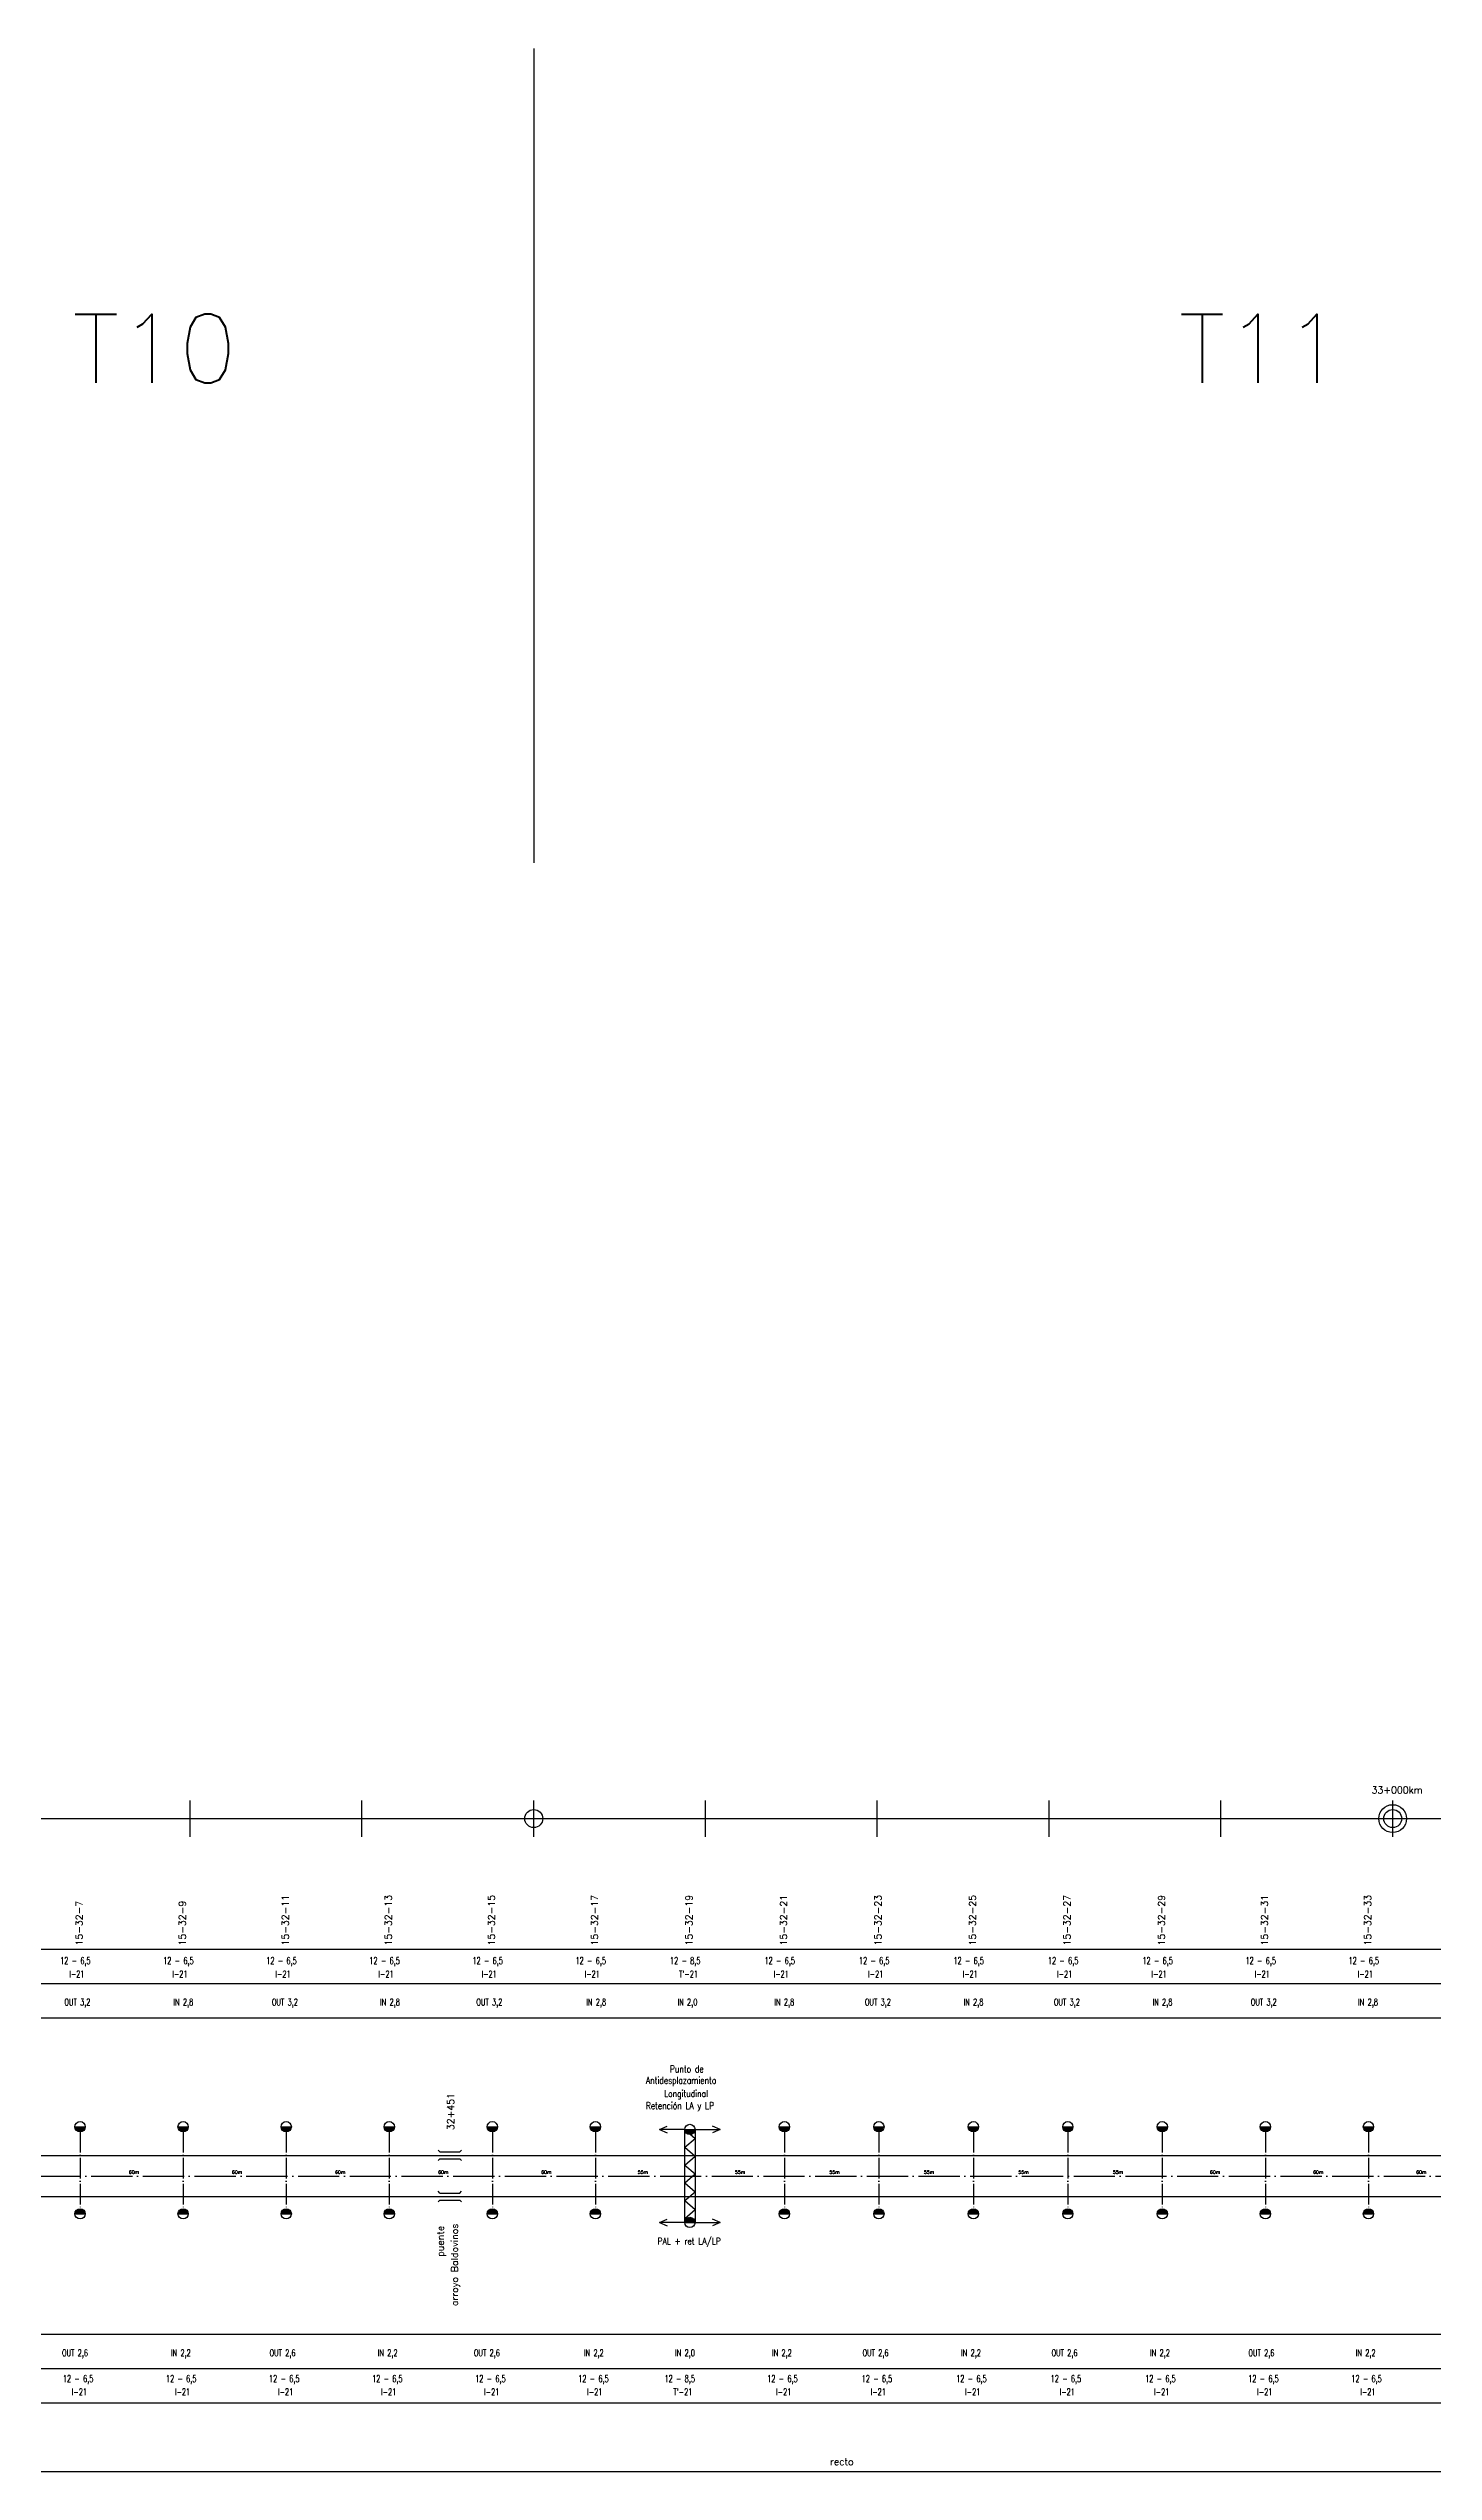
# Model space of a CAD drawing. Header units: millimetres. Extents: x 63 to 27368, y 135 to 1565.
# Drawn here: x 6786 to 7592, y 155 to 1565 of the extents above; entities that cross this region are included whole.
import ezdxf

# ---------------------------------------------------------------- set-up
doc = ezdxf.new("R2010")
doc.units = ezdxf.units.MM
doc.linetypes.add('ACAD_ISO04W100', pattern=[30, 24, -3, 0, -3])
for name, color, linetype in [('catenaria via ascendente', 7, 'Continuous'), ('Eje de entrevías', 1, 'Continuous'), ('longitud vano', 7, 'Continuous'), ('Nº de poste', 6, 'Continuous'), ('progresivas', 4, 'Continuous'), ('TEXTOS', 3, 'Continuous')]:
    doc.layers.add(name, color=color, linetype=linetype)
doc.styles.add('STYLE1', font='romans.shx')

msp = doc.modelspace()

# ---------------------------------------------------------------- hatches: boundary and pattern name
for points in [[(6807.1, 355.7), (6801.1, 355.7, 1)], [(6867.1, 355.7), (6861.1, 355.7, 1)], [(6927.1, 355.7), (6921.1, 355.7, 1)], [(6987.1, 355.7), (6981.1, 355.7, 1)], [(7047.1, 355.7), (7041.1, 355.7, 1)], [(7107.1, 355.7), (7101.1, 355.7, 1)], [(7162.1, 354.1), (7156.1, 354.1, 1)], [(7217.1, 355.7), (7211.1, 355.7, 1)], [(7272.1, 355.7), (7266.1, 355.7, 1)], [(7327.1, 355.7), (7321.1, 355.7, 1)], [(7382.1, 355.7), (7376.1, 355.7, 1)], [(7437.1, 355.7), (7431.1, 355.7, 1)], [(7497.1, 355.7), (7491.1, 355.7, 1)], [(7557.1, 355.7), (7551.1, 355.7, 1)], [(6807.1, 305), (6801.1, 305, -1)], [(6867.1, 305), (6861.1, 305, -1)], [(6927.1, 305), (6921.1, 305, -1)], [(6987.1, 305), (6981.1, 305, -1)], [(7047.1, 305), (7041.1, 305, -1)], [(7107.1, 305), (7101.1, 305, -1)], [(7162.1, 300), (7156.1, 300, -1)], [(7217.1, 305), (7211.1, 305, -1)], [(7272.1, 305), (7266.1, 305, -1)], [(7327.1, 305), (7321.1, 305, -1)], [(7382.1, 305), (7376.1, 305, -1)], [(7437.1, 305), (7431.1, 305, -1)], [(7497.1, 305), (7491.1, 305, -1)], [(7557.1, 305), (7551.1, 305, -1)]]:
    msp.add_hatch(color=256).paths.add_polyline_path(points)

# ---------------------------------------------------------------- linework, layer by layer
for p, q in [((7068.2, 1565.1), (7068.2, 1091.2)), ((6868.2, 524.4), (6868.2, 545.6)), ((6968.2, 524.4), (6968.2, 545.6)), ((7068.2, 524.4), (7068.2, 545.6)), ((7168.2, 524.4), (7168.2, 545.6)), ((7268.2, 524.4), (7268.2, 545.6)), ((7368.2, 524.4), (7368.2, 545.6)), ((7468.2, 524.4), (7468.2, 545.6)), ((7568.2, 524.4), (7568.2, 545.6)), ((68.2, 535), (27368.2, 535)), ((68.2, 459), (27368.2, 459)), ((68.2, 439), (27368.2, 439)), ((68.2, 419), (27368.2, 419)), ((6801.1, 355.7), (6807.1, 355.7)), ((6861.1, 355.7), (6867.1, 355.7)), ((6921.1, 355.7), (6927.1, 355.7)), ((6981.1, 355.7), (6987.1, 355.7)), ((7041.1, 355.7), (7047.1, 355.7)), ((7101.1, 355.7), (7107.1, 355.7)), ((7141.5, 354.1), (7145.8, 356)), ((7156.1, 354.1), (7141.5, 354.1)), ((7141.5, 354.1), (7145.8, 352.2)), ((7156.1, 354.1), (7162.1, 354.1)), ((7156.1, 300), (7156.1, 354.1)), ((7156.1, 354.1), (7162.1, 348.9)), ((7162.1, 354.1), (7162.1, 300)), ((7162.1, 354.1), (7176.7, 354.1)), ((7176.7, 354.1), (7172.3, 356)), ((7176.7, 354.1), (7172.3, 352.2)), ((7211.1, 355.7), (7217.1, 355.7)), ((7266.1, 355.7), (7272.1, 355.7)), ((7321.1, 355.7), (7327.1, 355.7)), ((7376.1, 355.7), (7382.1, 355.7)), ((7431.1, 355.7), (7437.1, 355.7)), ((7491.1, 355.7), (7497.1, 355.7)), ((7551.1, 355.7), (7557.1, 355.7)), ((7013.6, 341), (7012.6, 342.1)), ((7013.6, 341), (7025.1, 341)), ((7025.1, 341), (7026.2, 342.1)), ((7156.1, 343.8), (7162.1, 348.9)), ((7156.1, 343.8), (7162.1, 338.6)), ((7156.1, 333.4), (7162.1, 338.6)), ((7013.6, 337), (7012.6, 336)), ((7013.6, 337), (7025.1, 337)), ((7025.1, 337), (7026.2, 336)), ((7156.1, 333.4), (7162.1, 328.2)), ((7156.1, 323), (7162.1, 328.2)), ((7013.6, 317), (7012.6, 318.1)), ((7013.6, 313), (7012.6, 312)), ((7013.6, 317), (7025.1, 317)), ((7013.6, 313), (7025.1, 313)), ((7025.1, 317), (7026.2, 318.1)), ((7025.1, 313), (7026.2, 312)), ((7156.1, 323), (7162.1, 317.8)), ((7156.1, 312.7), (7162.1, 317.8)), ((7156.1, 312.7), (7162.1, 307.5)), ((6801.1, 305), (6807.1, 305)), ((6861.1, 305), (6867.1, 305)), ((6921.1, 305), (6927.1, 305)), ((6981.1, 305), (6987.1, 305)), ((7041.1, 305), (7047.1, 305)), ((7101.1, 305), (7107.1, 305)), ((7141.5, 300), (7145.8, 301.9)), ((7156.1, 300), (7141.5, 300)), ((7141.5, 300), (7145.8, 298)), ((7156.1, 302.3), (7162.1, 307.5)), ((7156.1, 302.3), (7156.7, 301.8)), ((7156.1, 300), (7162.1, 300)), ((7162.1, 300), (7176.7, 300)), ((7176.7, 300), (7172.3, 301.9)), ((7176.7, 300), (7172.3, 298)), ((7211.1, 305), (7217.1, 305)), ((7266.1, 305), (7272.1, 305)), ((7321.1, 305), (7327.1, 305)), ((7376.1, 305), (7382.1, 305)), ((7431.1, 305), (7437.1, 305)), ((7491.1, 305), (7497.1, 305)), ((7551.1, 305), (7557.1, 305)), ((68.2, 235), (27368.2, 235)), ((68.2, 215), (27368.2, 215)), ((68.2, 195), (27368.2, 195)), ((5287.8, 155), (11611.7, 155))]:
    msp.add_line(p, q)
at = {"linetype": 'ACAD_ISO04W100', "ltscale": 0.5}
for p, q in [((6804.1, 352.7), (6804.1, 308)), ((6864.1, 352.7), (6864.1, 308)), ((6924.1, 352.7), (6924.1, 308)), ((6984.1, 352.7), (6984.1, 308)), ((7044.1, 352.7), (7044.1, 308)), ((7104.1, 352.7), (7104.1, 308)), ((7214.1, 352.7), (7214.1, 308)), ((7269.1, 352.7), (7269.1, 308)), ((7324.1, 352.7), (7324.1, 308)), ((7379.1, 352.7), (7379.1, 308)), ((7434.1, 352.7), (7434.1, 308)), ((7494.1, 352.7), (7494.1, 308)), ((7554.1, 352.7), (7554.1, 308))]:
    msp.add_line(p, q, dxfattribs=at)
for centre, radius in [((7068.2, 535), 5.24), ((7568.2, 535), 8.09), ((7568.2, 535), 5.24), ((6804.1, 355.7), 3), ((6864.1, 355.7), 3), ((6924.1, 355.7), 3), ((6984.1, 355.7), 3), ((7044.1, 355.7), 3), ((7104.1, 355.7), 3), ((7159.1, 354.1), 3), ((7214.1, 355.7), 3), ((7269.1, 355.7), 3), ((7324.1, 355.7), 3), ((7379.1, 355.7), 3), ((7434.1, 355.7), 3), ((7494.1, 355.7), 3), ((7554.1, 355.7), 3), ((6804.1, 305), 3), ((6864.1, 305), 3), ((6924.1, 305), 3), ((6984.1, 305), 3), ((7044.1, 305), 3), ((7104.1, 305), 3), ((7159.1, 300), 3), ((7214.1, 305), 3), ((7269.1, 305), 3), ((7324.1, 305), 3), ((7379.1, 305), 3), ((7434.1, 305), 3), ((7494.1, 305), 3), ((7554.1, 305), 3)]:
    msp.add_circle(centre, radius)
at = {"layer": 'catenaria via ascendente'}
for p, q in [((68.2, 339), (26678.8, 339)), ((68.2, 315), (26678.8, 315))]:
    msp.add_line(p, q, dxfattribs=at)
at = {"layer": 'Eje de entrevías', "linetype": 'ACAD_ISO04W100'}
msp.add_line((68.2, 327), (27368.2, 327), dxfattribs=at)

# ---------------------------------------------------------------- texts
at = {"color": 3, "linetype": 'Continuous', "style": 'STYLE1'}
for s, p in [('T10', (6799.6, 1370.5)), ('T11', (7443.5, 1370.5))]:
    msp.add_text(s, height=40, dxfattribs=at).set_placement(p)
at = {"linetype": 'Continuous', "style": 'STYLE1', "width": 0.8}
for s, p in [('Antidesplazamiento', (7133.5, 380.7)), ('Punto de', (7147.5, 387.3)), ('Retención LA y LP', (7133.5, 366)), ('Longitudinal', (7144.1, 373)), ('PAL + ret LA/LP', (7140.3, 287.1))]:
    msp.add_text(s, height=4, dxfattribs=at).set_placement(p)
at = {"layer": 'longitud vano', "linetype": 'Continuous', "style": 'STYLE1'}
for s, p in [('60m', (6832.5, 328.3)), ('60m', (6892.5, 328.3)), ('60m', (6952.5, 328.3)), ('60m', (7012.5, 328.3)), ('60m', (7072.5, 328.3)), ('55m', (7128.7, 328.3)), ('55m', (7185.3, 328.3)), ('55m', (7240.3, 328.3)), ('55m', (7295.3, 328.3)), ('55m', (7350.3, 328.3)), ('55m', (7405.3, 328.3)), ('60m', (7461.8, 328.3)), ('60m', (7521.8, 328.3)), ('60m', (7581.8, 328.3))]:
    msp.add_text(s, height=2, dxfattribs=at).set_placement(p)
at = {"layer": 'Nº de poste', "linetype": 'Continuous', "style": 'STYLE1'}
for s, p in [('15-32-7', (6805.6, 461.1)), ('15-32-9', (6865.6, 461.1)), ('15-32-11', (6925.6, 461.1)), ('15-32-13', (6985.6, 461.1)), ('15-32-15', (7045.6, 461.1)), ('15-32-17', (7105.6, 461.1)), ('15-32-19', (7160.6, 461.1)), ('15-32-21', (7215.6, 461.1)), ('15-32-23', (7270.6, 461.1)), ('15-32-25', (7325.6, 461.1)), ('15-32-27', (7380.6, 461.1)), ('15-32-29', (7435.6, 461.1)), ('15-32-31', (7495.6, 461.1)), ('15-32-33', (7555.6, 461.1))]:
    msp.add_text(s, height=4, rotation=90, dxfattribs=at).set_placement(p)
at = {"layer": 'progresivas', "linetype": 'Continuous', "style": 'STYLE1'}
msp.add_text('33+000km', height=4, dxfattribs=at).set_placement((7555.9, 549.6))
msp.add_text('32+451', height=4, rotation=90, dxfattribs=at).set_placement((7021.9, 353.7))
at = {"layer": 'TEXTOS', "linetype": 'Continuous', "style": 'STYLE1', "width": 0.7}
for s, p in [('12 - 6,5', (6792.5, 450.3)), ('12 - 6,5', (6852.5, 450.3)), ('12 - 6,5', (6912.5, 450.3)), ('12 - 6,5', (6972.5, 450.3)), ('12 - 6,5', (7032.5, 450.3)), ('12 - 6,5', (7092.5, 450.3)), ('12 - 8,5', (7147.5, 450.3)), ('12 - 6,5', (7202.5, 450.3)), ('12 - 6,5', (7257.5, 450.3)), ('12 - 6,5', (7312.5, 450.3)), ('12 - 6,5', (7367.5, 450.3)), ('12 - 6,5', (7422.5, 450.3)), ('12 - 6,5', (7482.5, 450.3)), ('12 - 6,5', (7542.5, 450.3)), ('I-21', (6797.8, 442.5)), ('I-21', (6857.8, 442.5)), ('I-21', (6917.8, 442.5)), ('I-21', (6977.8, 442.5)), ('I-21', (7037.8, 442.5)), ('I-21', (7097.8, 442.5)), ("T'-21", (7152.8, 442.5)), ('I-21', (7207.8, 442.5)), ('I-21', (7262.8, 442.5)), ('I-21', (7317.8, 442.5)), ('I-21', (7372.8, 442.5)), ('I-21', (7427.8, 442.5)), ('I-21', (7487.8, 442.5)), ('I-21', (7547.8, 442.5)), ('OUT 3,2', (6795, 426.2)), ('IN 2,8', (6858.5, 426.2)), ('OUT 3,2', (6915.8, 426.2)), ('IN 2,8', (6978.8, 426.2)), ('OUT 3,2', (7034.8, 426.2)), ('IN 2,8', (7098.8, 426.2)), ('IN 2,0', (7151.9, 426.2)), ('IN 2,8', (7208.3, 426.2)), ('OUT 3,2', (7261, 426.2)), ('IN 2,8', (7318.4, 426.2)), ('OUT 3,2', (7371, 426.2)), ('IN 2,8', (7428.4, 426.2)), ('OUT 3,2', (7485.6, 426.2)), ('IN 2,8', (7548.1, 426.2)), ('OUT 2,6', (6793.6, 222.1)), ('IN 2,2', (6857, 222.1)), ('OUT 2,6', (6914.4, 222.1)), ('IN 2,2', (6977.4, 222.1)), ('OUT 2,6', (7033.4, 222.1)), ('IN 2,2', (7097.4, 222.1)), ('IN 2,0', (7150.5, 222.1)), ('IN 2,2', (7206.9, 222.1)), ('OUT 2,6', (7259.6, 222.1)), ('IN 2,2', (7317, 222.1)), ('OUT 2,6', (7369.6, 222.1)), ('IN 2,2', (7427, 222.1)), ('OUT 2,6', (7484.2, 222.1)), ('IN 2,2', (7546.7, 222.1)), ('12 - 6,5', (6794.1, 207.1)), ('I-21', (6799.3, 199.4)), ('12 - 6,5', (6854.1, 207.1)), ('I-21', (6859.3, 199.4)), ('12 - 6,5', (6914.1, 207.1)), ('I-21', (6919.3, 199.4)), ('12 - 6,5', (6974.1, 207.1)), ('I-21', (6979.3, 199.4)), ('12 - 6,5', (7034.1, 207.1)), ('I-21', (7039.3, 199.4)), ('12 - 6,5', (7094.1, 207.1)), ('I-21', (7099.3, 199.4)), ('12 - 8,5', (7144.3, 207.1)), ("T'-21", (7149.5, 199.4)), ('12 - 6,5', (7204.1, 207.1)), ('I-21', (7209.3, 199.4)), ('12 - 6,5', (7259.1, 207.1)), ('I-21', (7264.3, 199.4)), ('12 - 6,5', (7314.1, 207.1)), ('I-21', (7319.3, 199.4)), ('12 - 6,5', (7369.1, 207.1)), ('I-21', (7374.3, 199.4)), ('12 - 6,5', (7424.1, 207.1)), ('I-21', (7429.3, 199.4)), ('12 - 6,5', (7484.1, 207.1)), ('I-21', (7489.3, 199.4)), ('12 - 6,5', (7544.1, 207.1)), ('I-21', (7549.3, 199.4))]:
    msp.add_text(s, height=4, dxfattribs=at).set_placement(p)
at = {"layer": 'TEXTOS', "linetype": 'Continuous', "style": 'STYLE1'}
for s, p in [('puente', (7015.9, 280)), ('arroyo Baldovinos', (7024.1, 251.3))]:
    msp.add_text(s, height=4, rotation=90, dxfattribs=at).set_placement(p)
msp.add_text('recto', height=4, dxfattribs=at).set_placement((7240.7, 158.8))

doc.saveas('drawing.dxf')
